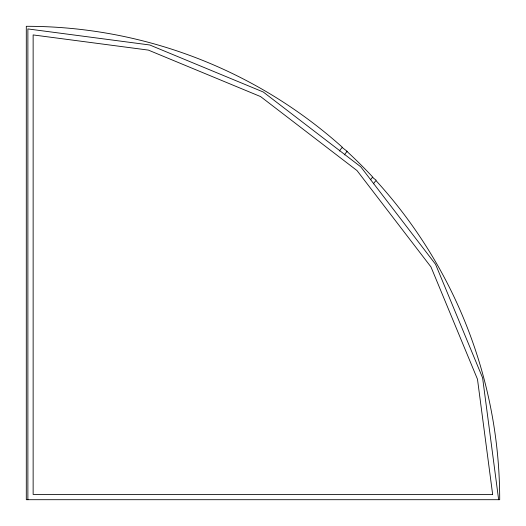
<?xml version="1.0" encoding="UTF-8"?>
<svg xmlns="http://www.w3.org/2000/svg" width="526" height="526" viewBox="0 0 526 526"><rect width="100%" height="100%" fill="white"/><g stroke="black" fill="none" stroke-linecap="round" stroke-linejoin="round"><path stroke-width="0.79" d="M339.342 151.034L342.097 147.444L347.107 151.284L344.352 154.874M370.547 179.754L372.408 177.328L376.162 180.214L373.368 183.85M498.648 499.7L482.605 377.859L435.574 264.315L360.764 166.814L263.263 92.004L149.719 44.973L27.878 28.93L27.878 499.7M342.682 147.55A473.4 473.4 0 0 0 26.3 26.3L26.3 499.7L499.7 499.7A473.4 473.4 0 0 0 376.254 180.885M346.923 151.409A473.4 473.4 0 0 1 372.921 177.275M492.652 494.44L33.138 494.44L33.138 34.926L148.352 50.095L260.613 96.593L357.009 170.569L430.985 266.965L477.483 379.226L492.652 494.44"/></g></svg>
